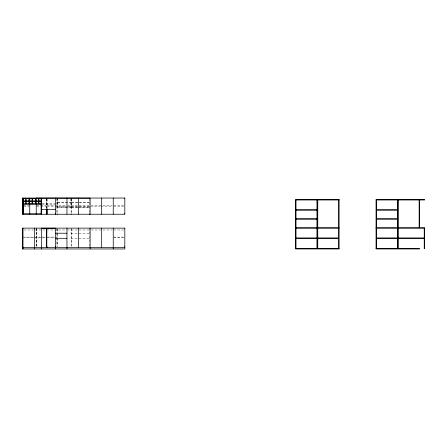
<?xml version="1.0" encoding="UTF-8"?>
<svg xmlns="http://www.w3.org/2000/svg" width="447" height="447" viewBox="0 0 447 447"><rect width="100%" height="100%" fill="white"/><g stroke="black" fill="none" stroke-linecap="round" stroke-linejoin="round"><path stroke-width="0.34" stroke-dasharray="2.23 1.68" d="M57.663 202.256L70.715 202.256M71.548 202.256L89.227 202.256M57.663 202.675L70.715 202.675M71.548 202.675L89.227 202.675M41.929 203.832L54.981 203.832M41.929 204.245L54.981 204.245M23.697 205.726L29.083 205.726M36.654 205.726L46.326 205.726M47.159 205.726L65.877 205.726M67.385 205.726L89.691 205.726M91.222 205.726L112.136 205.726M113.667 205.726L123.735 205.726M23.697 206.145L29.753 206.145M36.654 206.145L40.107 206.145M40.794 206.145L46.326 206.145M47.159 206.145L65.877 206.145M67.385 206.145L89.691 206.145M90.523 206.145L100.284 206.145M100.983 206.145L112.136 206.145M113.667 206.145L123.735 206.145M57.25 206.883L71.134 206.883M71.548 206.883L89.227 206.883M65.636 207.162L57.384 207.162L57.384 198.831M66.324 207.162L71.134 207.162M77.398 207.229L71.269 207.229L71.269 198.786M78.074 207.229L89.646 207.229M57.25 207.302L71.134 207.302M71.548 207.302L89.227 207.302M24.088 229.976L33.48 229.976M34.983 229.976L66.553 229.976M67.385 229.976L89.691 229.976M91.222 229.976L112.136 229.976M113.667 229.976L124.406 229.976M71.134 233.217L89.646 233.217M22.35 237.106L47.091 237.106M47.784 237.106L56.83 237.106M113.667 237.106L124.406 237.106M23.736 237.525L34.844 237.525M34.983 237.525L45.695 237.525M46.393 237.525L54.741 237.525M113.667 237.525L123.735 237.525M71.134 238.312L89.646 238.312M89.227 198.462L89.227 213.158M89.227 228.126L89.227 246.224M71.548 198.462L71.548 213.158M71.548 228.825L71.548 246.224M71.134 198.831L71.134 213.828M71.134 228.126L71.134 247.336M70.715 198.462L70.715 206.883M57.663 198.462L57.663 206.883M57.25 198.462L57.25 213.571M57.25 228.825L57.25 232.306M57.25 232.999L57.25 237.178M57.25 237.871L57.25 246.224M57.177 228.881L57.177 233.664M57.177 234.351L57.177 246.655M56.83 198.462L56.83 213.158M56.83 228.126L56.83 232.306M56.83 232.999L56.83 237.525M56.83 237.871L56.83 246.224M47.159 199.127L47.159 208.481M46.834 198.809L46.834 208.201M46.739 199.127L46.739 208.481M46.65 198.809L46.65 208.201M46.326 198.462L46.326 208.481M36.721 228.881L36.721 246.655M36.654 228.126L36.654 247.336M36.235 228.126L36.235 247.336"/><path stroke-width="0.67" d="M36.235 198.138L46.65 198.138M46.834 198.138L57.25 198.138M57.384 198.138L71.134 198.138M71.269 198.138L89.646 198.138M22.35 198.462L41.929 198.462M124.406 198.462L124.819 198.462M295.59 199.988L339.094 199.988M376.056 199.988L424.65 199.988L424.65 199.574L376.056 199.574L376.056 248.957L419.56 248.957L419.56 248.538L376.056 248.538M23.417 200.915L41.096 200.915M23.417 201.329L41.096 201.329M23.417 203.782L41.096 203.782M23.417 204.201L41.096 204.201M41.51 209.196L41.929 209.196M41.51 209.615L55.394 209.615M296.009 209.755L316.929 209.755M376.469 209.755L397.389 209.755M296.009 210.168L316.929 210.168M376.469 210.168L397.389 210.168M22.35 213.828L41.51 213.828M55.394 213.828L55.814 213.828M124.406 213.828L124.819 213.828M296.009 218.756L316.929 218.756M376.469 218.756L397.389 218.756M296.009 219.175L316.929 219.175M376.469 219.175L397.389 219.175M295.59 227.758L339.094 227.758M376.056 227.758L424.65 227.758L424.65 248.538L424.231 248.538L424.231 228.177M295.59 228.177L339.094 228.177M376.056 228.177L424.65 228.177M41.364 228.199L46.672 228.199L46.672 247.336M55.797 228.199L46.812 228.199L46.812 247.336M41.521 228.546L55.439 228.546M22.35 229.976L22.769 229.976M55.394 233.217L66.966 233.217M296.009 237.938L316.929 237.938M317.761 237.938L338.681 237.938M376.469 237.938L397.389 237.938M398.221 237.938L424.231 237.938M55.394 238.312L66.966 238.312M296.009 238.357L316.929 238.357M317.761 238.357L338.681 238.357M376.469 238.357L397.389 238.357M398.221 238.357L424.231 238.357M55.394 246.917L55.814 246.917M124.406 246.917L124.819 246.917M22.35 247.336L22.769 247.336L22.769 248.957M22.998 247.336L124.819 247.336M295.59 248.538L339.094 248.538M419.56 199.988L419.56 227.758M419.141 199.988L419.141 227.758M398.221 199.988L398.221 227.758M398.221 228.177L398.221 248.538M397.808 199.574L397.808 248.538M397.389 199.988L397.389 227.758M397.389 228.177L397.389 248.538M376.469 199.988L376.469 227.758M376.469 228.177L376.469 248.538M338.681 199.988L338.681 227.758M338.681 228.177L338.681 248.538M317.761 199.988L317.761 227.758M317.761 228.177L317.761 248.538M317.342 199.574L317.342 248.538M316.929 199.988L316.929 227.758M316.929 228.177L316.929 248.538M296.009 199.988L296.009 227.758M296.009 228.177L296.009 248.538M113.247 198.043L113.247 214.242M113.247 228.126L113.247 248.957M101.681 198.043L101.681 214.242M101.681 228.126L101.681 247.336M90.11 198.043L90.11 214.242M90.11 228.126L90.11 248.957M89.646 213.828L89.646 214.242M78.538 198.043L78.538 214.242M78.538 228.126L78.538 247.336M71.134 213.828L71.134 214.242M66.966 198.043L66.966 214.242M66.966 228.126L66.966 248.957M57.25 213.828L57.25 214.242M55.394 198.043L55.394 214.242M55.394 228.126L55.394 248.957M47.807 246.917L47.807 247.336M47.159 209.151L47.159 213.828L46.326 213.828L46.326 209.151M46.834 209.548L46.834 214.242M46.739 209.151L46.739 214.242M46.65 209.548L46.65 214.242M41.51 198.043L41.51 214.242M41.51 228.126L41.51 248.957M41.096 198.462L41.096 213.828M38.917 198.462L38.917 200.915M38.917 201.329L38.917 203.782M38.503 198.462L38.503 200.915M38.503 201.329L38.503 203.782M36.235 198.043L36.235 214.242M35.726 198.462L35.726 200.915M35.726 201.329L35.726 203.782M35.307 198.462L35.307 200.915M35.307 201.329L35.307 203.782M34.57 228.126L34.57 248.957M32.53 198.462L32.53 200.915M32.53 201.329L32.53 203.782M32.117 198.462L32.117 200.915M32.117 201.329L32.117 203.782M29.753 198.043L29.753 214.242M29.34 198.462L29.34 200.915M29.34 201.329L29.34 203.782M28.921 198.462L28.921 200.915M28.921 201.329L28.921 203.782M26.144 198.462L26.144 200.915M26.144 201.329L26.144 203.782M25.73 198.462L25.73 200.915M25.73 201.329L25.73 203.782M23.417 198.462L23.417 213.828M22.998 198.043L22.998 214.242M22.998 228.126L22.998 248.957M124.819 198.043L22.35 198.043L22.35 214.242L124.819 214.242L124.819 198.043M339.094 199.574L295.59 199.574L295.59 248.957L339.094 248.957L339.094 199.574M124.819 228.126L22.35 228.126L22.35 248.957L124.819 248.957L124.819 228.126"/></g></svg>
